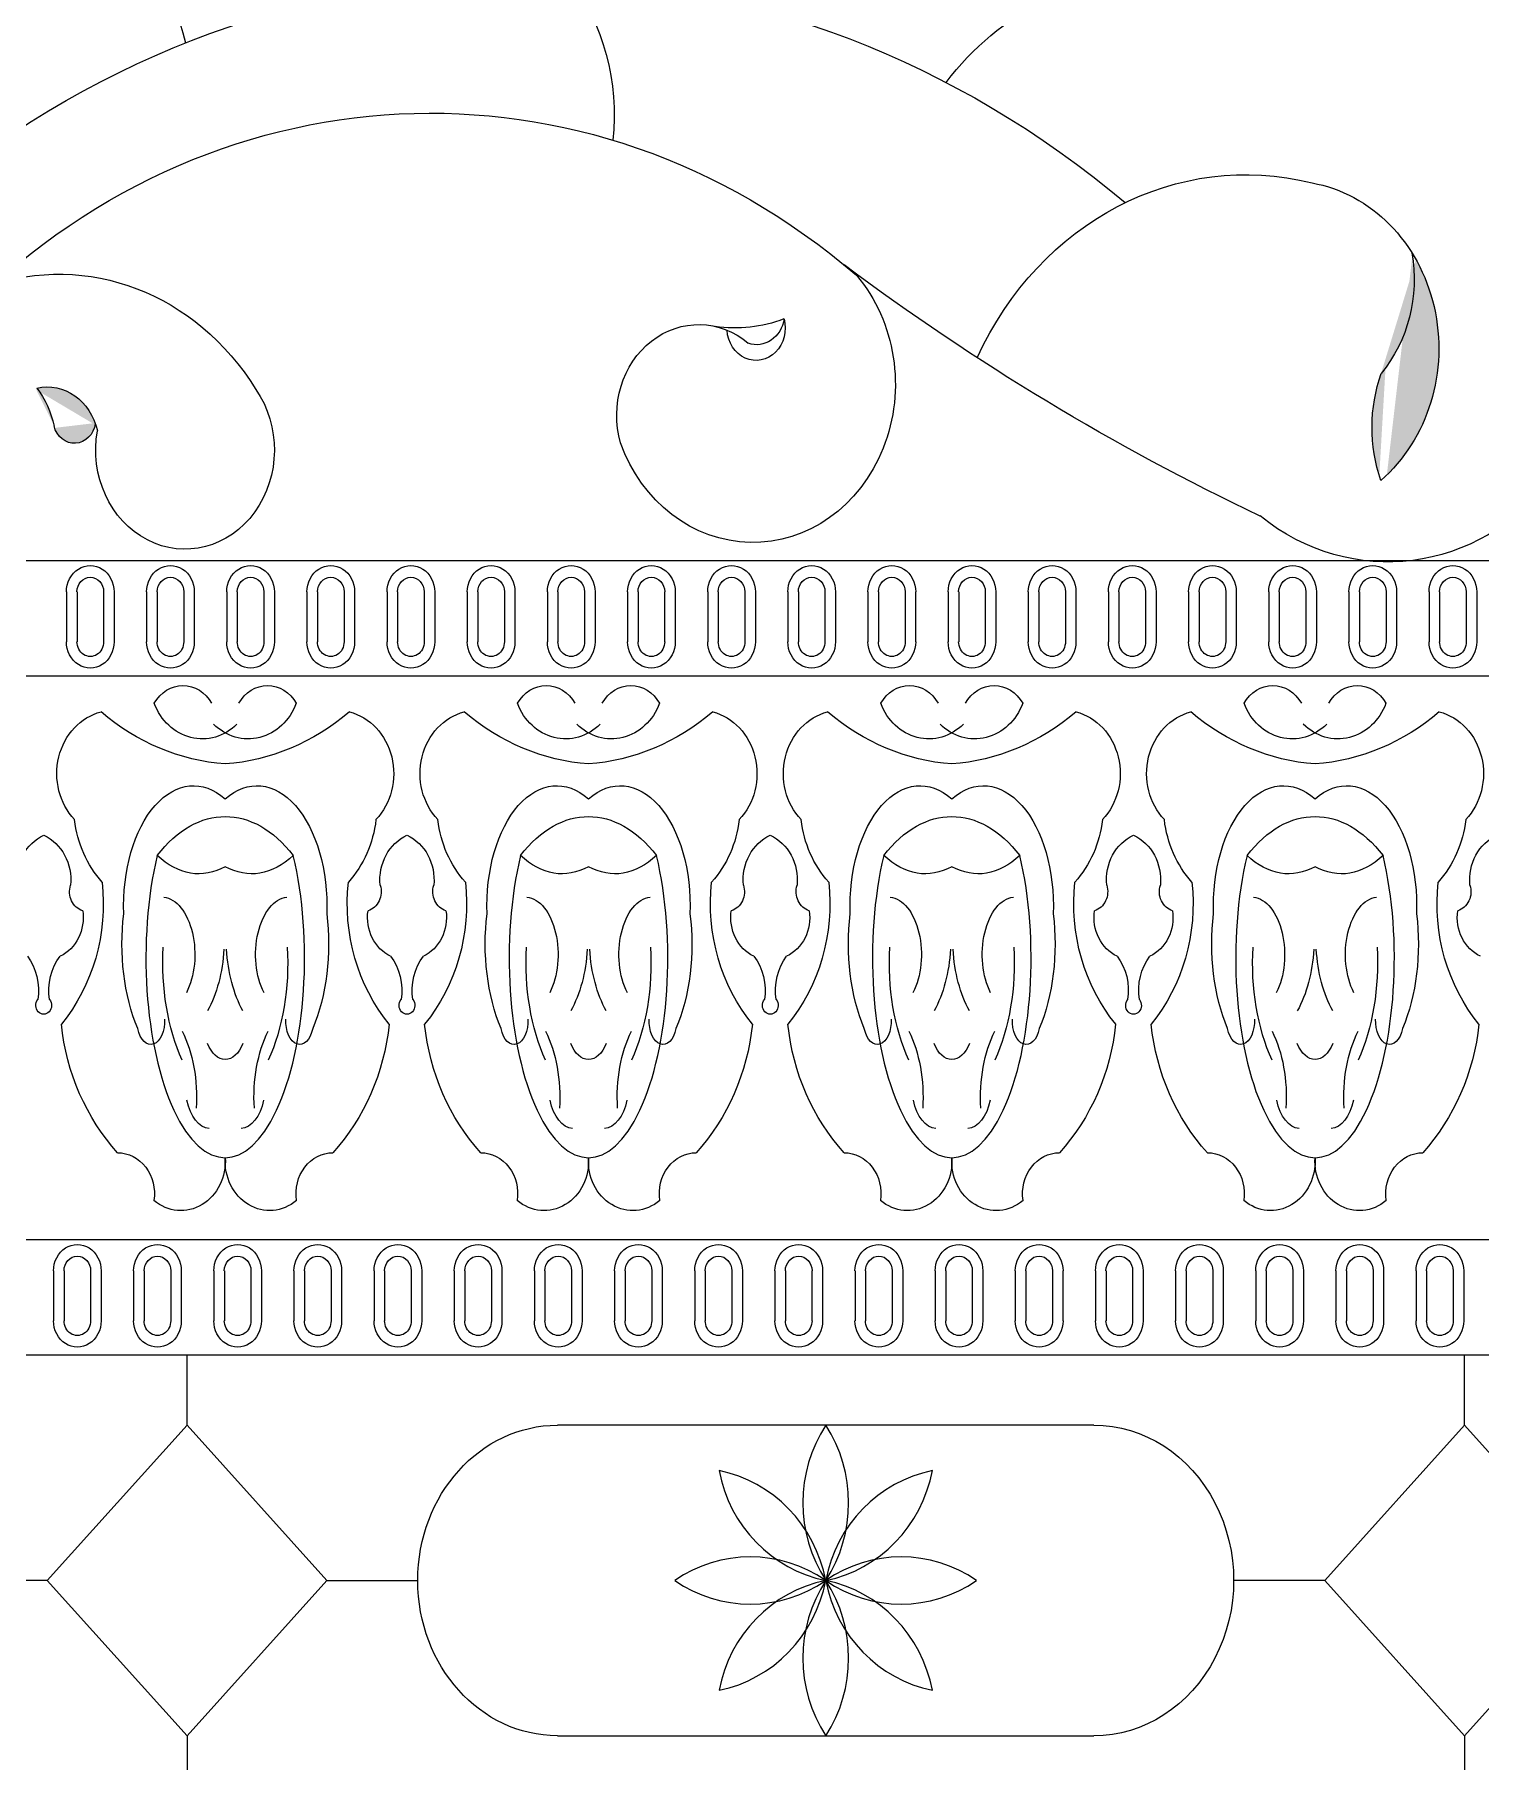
# Model space of a CAD drawing. Extents: x 12262 to 40734, y 30451 to 49613.
# Drawn here: x 30696.1 to 31051.9, y 33740.9 to 34165.8 of the extents above; entities that cross this region are included whole.
import ezdxf

# ---------------------------------------------------------------- set-up
doc = ezdxf.new("R2010")
doc.units = 0
doc.header["$LTSCALE"] = 0.85
doc.header["$MEASUREMENT"] = 0
doc.layers.get('0').update_dxf_attribs({"linetype": 'CONTINUOUS'})

# ---------------------------------------------------------------- blocks, each defined once
blk = doc.blocks.new('A$C0DFF4785')
h = blk.add_hatch(color=256)
edge = h.paths.add_edge_path()
edge.add_ellipse((869.39, 2267.39), major_axis=(0, 34.33), ratio=0.9, start_angle=227.5065, end_angle=280.795)
edge.add_ellipse((869.23, 2250.36), major_axis=(0, 41.23), ratio=0.9, start_angle=217.9985, end_angle=304.6879, ccw=False)
edge.add_ellipse((922.7, 2230.9), major_axis=(0, 36.44), ratio=0.9, start_angle=68.5803, end_angle=110.943, ccw=False)
h = blk.add_hatch(color=256)
edge = h.paths.add_edge_path()
edge.add_ellipse((563.81, 2226.65), major_axis=(0, 14.21), ratio=0.9, start_angle=291.6344, end_angle=371.4188, ccw=False)
edge.add_ellipse((570.56, 2232.74), major_axis=(0, 5.76), ratio=0.9, start_angle=104.9289, end_angle=261.4887, ccw=False)
edge.add_ellipse((546.64, 2226.41), major_axis=(0, 21.56), ratio=0.9, start_angle=-77.0318, end_angle=-48.9502)
for p, q in [((70.66, 2198.15), (1098.98, 2198.15)), ((568.6, 2190.41), (568.6, 2178.18)), ((571.2, 2190.41), (571.2, 2178.18)), ((577.74, 2190.41), (577.74, 2178.18)), ((580.34, 2190.41), (580.34, 2178.18)), ((588.33, 2190.41), (588.33, 2178.18)), ((590.92, 2190.41), (590.92, 2178.18)), ((597.47, 2190.41), (597.47, 2178.18)), ((600.06, 2190.41), (600.06, 2178.18)), ((608.06, 2190.41), (608.06, 2178.18)), ((610.65, 2190.41), (610.65, 2178.18)), ((617.19, 2190.41), (617.19, 2178.18)), ((619.79, 2190.41), (619.79, 2178.18)), ((627.78, 2190.41), (627.78, 2178.18)), ((630.38, 2190.41), (630.38, 2178.18)), ((636.92, 2190.41), (636.92, 2178.18)), ((639.52, 2190.41), (639.52, 2178.18)), ((647.51, 2190.41), (647.51, 2178.18)), ((650.1, 2190.41), (650.1, 2178.18)), ((656.65, 2190.41), (656.65, 2178.18)), ((659.24, 2190.41), (659.24, 2178.18)), ((667.23, 2190.41), (667.23, 2178.18)), ((669.83, 2190.41), (669.83, 2178.18)), ((676.37, 2190.41), (676.37, 2178.18)), ((678.97, 2190.41), (678.97, 2178.18)), ((686.96, 2190.41), (686.96, 2178.18)), ((689.55, 2190.41), (689.55, 2178.18)), ((696.1, 2190.41), (696.1, 2178.18)), ((698.69, 2190.41), (698.69, 2178.18)), ((706.68, 2190.41), (706.68, 2178.18)), ((709.28, 2190.41), (709.28, 2178.18)), ((715.82, 2190.41), (715.82, 2178.18)), ((718.42, 2190.41), (718.42, 2178.18)), ((726.41, 2190.41), (726.41, 2178.18)), ((729, 2190.41), (729, 2178.18)), ((735.55, 2190.41), (735.55, 2178.18)), ((738.14, 2190.41), (738.14, 2178.18)), ((746.13, 2190.41), (746.13, 2178.18)), ((748.73, 2190.41), (748.73, 2178.18)), ((755.27, 2190.41), (755.27, 2178.18)), ((757.87, 2190.41), (757.87, 2178.18)), ((765.86, 2190.41), (765.86, 2178.18)), ((768.45, 2190.41), (768.45, 2178.18)), ((775, 2190.41), (775, 2178.18)), ((777.59, 2190.41), (777.59, 2178.18)), ((785.59, 2190.41), (785.59, 2178.18)), ((788.18, 2190.41), (788.18, 2178.18)), ((794.73, 2190.41), (794.73, 2178.18)), ((797.32, 2190.41), (797.32, 2178.18)), ((805.31, 2190.41), (805.31, 2178.18)), ((807.91, 2190.41), (807.91, 2178.18)), ((814.45, 2190.41), (814.45, 2178.18)), ((817.05, 2190.41), (817.05, 2178.18)), ((825.04, 2190.41), (825.04, 2178.18)), ((827.63, 2190.41), (827.63, 2178.18)), ((834.18, 2190.41), (834.18, 2178.18)), ((836.77, 2190.41), (836.77, 2178.18)), ((844.76, 2190.41), (844.76, 2178.18)), ((847.36, 2190.41), (847.36, 2178.18)), ((853.9, 2190.41), (853.9, 2178.18)), ((856.5, 2190.41), (856.5, 2178.18)), ((864.49, 2190.41), (864.49, 2178.18)), ((867.08, 2190.41), (867.08, 2178.18)), ((873.63, 2190.41), (873.63, 2178.18)), ((876.22, 2190.41), (876.22, 2178.18)), ((884.21, 2190.41), (884.21, 2178.18)), ((886.81, 2190.41), (886.81, 2178.18)), ((893.35, 2190.41), (893.35, 2178.18)), ((895.95, 2190.41), (895.95, 2178.18)), ((903.94, 2190.41), (903.94, 2178.18)), ((906.53, 2190.41), (906.53, 2178.18)), ((913.08, 2190.41), (913.08, 2178.18)), ((915.67, 2190.41), (915.67, 2178.18)), ((70.66, 2169.81), (1098.98, 2169.81)), ((-11.44, 2031.09), (1098.98, 2031.09)), ((565.41, 2023.35), (565.41, 2011.11)), ((568.01, 2023.35), (568.01, 2011.11)), ((574.55, 2023.35), (574.55, 2011.11)), ((577.15, 2023.35), (577.15, 2011.11)), ((585.14, 2023.35), (585.14, 2011.11)), ((587.73, 2023.35), (587.73, 2011.11)), ((594.28, 2023.35), (594.28, 2011.11)), ((596.87, 2023.35), (596.87, 2011.11)), ((604.86, 2023.35), (604.86, 2011.11)), ((607.46, 2023.35), (607.46, 2011.11)), ((614, 2023.35), (614, 2011.11)), ((616.6, 2023.35), (616.6, 2011.11)), ((624.59, 2023.35), (624.59, 2011.11)), ((627.18, 2023.35), (627.18, 2011.11)), ((633.73, 2023.35), (633.73, 2011.11)), ((636.32, 2023.35), (636.32, 2011.11)), ((644.31, 2023.35), (644.31, 2011.11)), ((646.91, 2023.35), (646.91, 2011.11)), ((653.45, 2023.35), (653.45, 2011.11)), ((656.05, 2023.35), (656.05, 2011.11)), ((664.04, 2023.35), (664.04, 2011.11)), ((666.63, 2023.35), (666.63, 2011.11)), ((673.18, 2023.35), (673.18, 2011.11)), ((675.77, 2023.35), (675.77, 2011.11)), ((683.76, 2023.35), (683.76, 2011.11)), ((686.36, 2023.35), (686.36, 2011.11)), ((692.9, 2023.35), (692.9, 2011.11)), ((695.5, 2023.35), (695.5, 2011.11)), ((703.49, 2023.35), (703.49, 2011.11)), ((706.08, 2023.35), (706.08, 2011.11)), ((712.63, 2023.35), (712.63, 2011.11)), ((715.22, 2023.35), (715.22, 2011.11)), ((723.22, 2023.35), (723.22, 2011.11)), ((725.81, 2023.35), (725.81, 2011.11)), ((732.36, 2023.35), (732.36, 2011.11)), ((734.95, 2023.35), (734.95, 2011.11)), ((742.94, 2023.35), (742.94, 2011.11)), ((745.54, 2023.35), (745.54, 2011.11)), ((752.08, 2023.35), (752.08, 2011.11)), ((754.68, 2023.35), (754.68, 2011.11)), ((762.67, 2023.35), (762.67, 2011.11)), ((765.26, 2023.35), (765.26, 2011.11)), ((771.81, 2023.35), (771.81, 2011.11)), ((774.4, 2023.35), (774.4, 2011.11)), ((782.39, 2023.35), (782.39, 2011.11)), ((784.99, 2023.35), (784.99, 2011.11)), ((791.53, 2023.35), (791.53, 2011.11)), ((794.13, 2023.35), (794.13, 2011.11)), ((802.12, 2023.35), (802.12, 2011.11)), ((804.71, 2023.35), (804.71, 2011.11)), ((811.26, 2023.35), (811.26, 2011.11)), ((813.85, 2023.35), (813.85, 2011.11)), ((821.84, 2023.35), (821.84, 2011.11)), ((824.44, 2023.35), (824.44, 2011.11)), ((830.98, 2023.35), (830.98, 2011.11)), ((833.58, 2023.35), (833.58, 2011.11)), ((841.57, 2023.35), (841.57, 2011.11)), ((844.16, 2023.35), (844.16, 2011.11)), ((850.71, 2023.35), (850.71, 2011.11)), ((853.3, 2023.35), (853.3, 2011.11)), ((861.3, 2023.35), (861.3, 2011.11)), ((863.89, 2023.35), (863.89, 2011.11)), ((870.43, 2023.35), (870.43, 2011.11)), ((873.03, 2023.35), (873.03, 2011.11)), ((881.02, 2023.35), (881.02, 2011.11)), ((883.62, 2023.35), (883.62, 2011.11)), ((890.16, 2023.35), (890.16, 2011.11)), ((892.76, 2023.35), (892.76, 2011.11)), ((900.75, 2023.35), (900.75, 2011.11)), ((903.34, 2023.35), (903.34, 2011.11)), ((909.89, 2023.35), (909.89, 2011.11)), ((912.48, 2023.35), (912.48, 2011.11)), ((-11.44, 2002.75), (1098.98, 2002.75)), ((598.28, 1985.4), (598.28, 2002.75)), ((912.64, 1985.4), (912.64, 2002.75)), ((563.89, 1947.19), (598.28, 1985.4)), ((598.28, 1985.4), (632.67, 1947.19)), ((755.46, 1985.4), (689.45, 1985.4)), ((821.46, 1985.4), (755.46, 1985.4)), ((912.64, 1985.4), (878.25, 1947.19)), ((947.03, 1947.19), (912.64, 1985.4)), ((563.89, 1947.19), (538, 1947.19)), ((598.28, 1908.98), (563.89, 1947.19)), ((632.67, 1947.19), (598.28, 1908.98)), ((632.67, 1947.19), (655.06, 1947.19)), ((878.25, 1947.19), (855.86, 1947.19)), ((878.25, 1947.19), (912.64, 1908.98)), ((912.64, 1908.98), (947.03, 1947.19)), ((598.28, 1908.98), (598.28, 1888.2)), ((689.45, 1908.98), (755.46, 1908.98)), ((755.46, 1908.98), (821.46, 1908.98)), ((912.64, 1908.98), (912.64, 1888.2))]:
    blk.add_line(p, q)
at = {"extrusion": (0, 0, -1)}
for centre, major_axis, ratio, start_param, end_param in [((464.39, 2283.15), (0, 154.27), 0.9, 0.756312, 1.292735), ((680.87, 2068.46), (0, 273.07), 0.9, -0.594091, 0.647849), ((834.65, 2269.76), (0, 71.77), 0.9, -0.875053, 0.058543), ((656.85, 2307.76), (0, 51.72), 0.9, 0.867211, 1.691049), ((884.52, 2267.14), (0, 73.74), 0.9, 0.343378, 2.294522), ((658.19, 2118.29), (0, 189.93), 0.9, -0.750521, 0.660003), ((858.84, 2210.66), (0, 82.42), 0.9, -1.099787, 0.221562), ((869.23, 2250.36), (0, 41.23), 0.9, 0.159928, 2.478394), ((566.71, 2203.19), (0, 65.41), 0.9, -0.304038, 0.968287), ((869.39, 2267.39), (0, 34.33), 0.9, 1.382388, 2.312449), ((1107.86, 2847.04), (0, 693.81), 0.9, 3.545662, 3.732478), ((737.51, 2241.56), (0, 38.98), 0.9, 0.81333, 4.332594), ((724.18, 2233.8), (0, 22.41), 0.9, 4.409271, 6.934404), ((733.24, 2296.2), (0, 40.83), 0.9, 2.810372, 3.277267), ((738.32, 2255.34), (0, 7.96), 0.9, 1.284119, 4.647831), ((738.49, 2258.81), (0, 7.55), 0.9, 1.733412, 3.452321), ((922.7, 2230.9), (0, 36.44), 0.9, 4.346865, 5.086233), ((563.81, 2226.65), (0, 14.21), 0.9, -0.199296, 1.324956), ((546.64, 2226.41), (0, 21.56), 0.9, 0.854343, 1.344458), ((597.78, 2225.38), (0, 24.43), 0.9, 0.91611, 4.906819), ((570.56, 2232.74), (0, 5.76), 0.9, 1.719346, 4.451831), ((893.78, 2257.35), (0, 59.55), 0.9, 2.285655, 3.768065), ((574.47, 2190.41), (0, 6.52), 0.9, 4.712389, 7.853982), ((594.2, 2190.41), (0, 6.52), 0.9, 4.712389, 7.853982), ((613.92, 2190.41), (0, 6.52), 0.9, 4.712389, 7.853982), ((633.65, 2190.41), (0, 6.52), 0.9, 4.712389, 7.853982), ((653.37, 2190.41), (0, 6.52), 0.9, 4.712389, 7.853982), ((673.1, 2190.41), (0, 6.52), 0.9, 4.712389, 7.853982), ((692.82, 2190.41), (0, 6.52), 0.9, 4.712389, 7.853982), ((712.55, 2190.41), (0, 6.52), 0.9, 4.712389, 7.853982), ((732.28, 2190.41), (0, 6.52), 0.9, 4.712389, 7.853982), ((752, 2190.41), (0, 6.52), 0.9, 4.712389, 7.853982), ((771.73, 2190.41), (0, 6.52), 0.9, 4.712389, 7.853982), ((791.45, 2190.41), (0, 6.52), 0.9, 4.712389, 7.853982), ((811.18, 2190.41), (0, 6.52), 0.9, 4.712389, 7.853982), ((830.9, 2190.41), (0, 6.52), 0.9, 4.712389, 7.853982), ((850.63, 2190.41), (0, 6.52), 0.9, 4.712389, 7.853982), ((870.36, 2190.41), (0, 6.52), 0.9, 4.712389, 7.853982), ((890.08, 2190.41), (0, 6.52), 0.9, 4.712389, 7.853982), ((909.81, 2190.41), (0, 6.52), 0.9, 4.712389, 7.853982), ((574.47, 2190.41), (0, 3.64), 0.9, -1.570796, 1.570796), ((594.2, 2190.41), (0, 3.64), 0.9, -1.570796, 1.570796), ((613.92, 2190.41), (0, 3.64), 0.9, -1.570796, 1.570796), ((633.65, 2190.41), (0, 3.64), 0.9, -1.570796, 1.570796), ((653.37, 2190.41), (0, 3.64), 0.9, -1.570796, 1.570796), ((673.1, 2190.41), (0, 3.64), 0.9, -1.570796, 1.570796), ((692.82, 2190.41), (0, 3.64), 0.9, -1.570796, 1.570796), ((712.55, 2190.41), (0, 3.64), 0.9, -1.570796, 1.570796), ((732.28, 2190.41), (0, 3.64), 0.9, -1.570796, 1.570796), ((752, 2190.41), (0, 3.64), 0.9, -1.570796, 1.570796), ((771.73, 2190.41), (0, 3.64), 0.9, -1.570796, 1.570796), ((791.45, 2190.41), (0, 3.64), 0.9, -1.570796, 1.570796), ((811.18, 2190.41), (0, 3.64), 0.9, -1.570796, 1.570796), ((830.9, 2190.41), (0, 3.64), 0.9, -1.570796, 1.570796), ((850.63, 2190.41), (0, 3.64), 0.9, -1.570796, 1.570796), ((870.36, 2190.41), (0, 3.64), 0.9, -1.570796, 1.570796), ((890.08, 2190.41), (0, 3.64), 0.9, -1.570796, 1.570796), ((909.81, 2190.41), (0, 3.64), 0.9, -1.570796, 1.570796), ((574.47, 2178.18), (0, 6.52), 0.9, 1.570796, 4.712389), ((574.47, 2178.18), (0, 3.64), 0.9, 1.570796, 4.712389), ((594.2, 2178.18), (0, 6.52), 0.9, 1.570796, 4.712389), ((594.2, 2178.18), (0, 3.64), 0.9, 1.570796, 4.712389), ((613.92, 2178.18), (0, 6.52), 0.9, 1.570796, 4.712389), ((613.92, 2178.18), (0, 3.64), 0.9, 1.570796, 4.712389), ((633.65, 2178.18), (0, 6.52), 0.9, 1.570796, 4.712389), ((633.65, 2178.18), (0, 3.64), 0.9, 1.570796, 4.712389), ((653.37, 2178.18), (0, 6.52), 0.9, 1.570796, 4.712389), ((653.37, 2178.18), (0, 3.64), 0.9, 1.570796, 4.712389), ((673.1, 2178.18), (0, 6.52), 0.9, 1.570796, 4.712389), ((673.1, 2178.18), (0, 3.64), 0.9, 1.570796, 4.712389), ((692.82, 2178.18), (0, 6.52), 0.9, 1.570796, 4.712389), ((692.82, 2178.18), (0, 3.64), 0.9, 1.570796, 4.712389), ((712.55, 2178.18), (0, 6.52), 0.9, 1.570796, 4.712389), ((712.55, 2178.18), (0, 3.64), 0.9, 1.570796, 4.712389), ((732.28, 2178.18), (0, 6.52), 0.9, 1.570796, 4.712389), ((732.28, 2178.18), (0, 3.64), 0.9, 1.570796, 4.712389), ((752, 2178.18), (0, 6.52), 0.9, 1.570796, 4.712389), ((752, 2178.18), (0, 3.64), 0.9, 1.570796, 4.712389), ((771.73, 2178.18), (0, 6.52), 0.9, 1.570796, 4.712389), ((771.73, 2178.18), (0, 3.64), 0.9, 1.570796, 4.712389), ((791.45, 2178.18), (0, 6.52), 0.9, 1.570796, 4.712389), ((791.45, 2178.18), (0, 3.64), 0.9, 1.570796, 4.712389), ((811.18, 2178.18), (0, 6.52), 0.9, 1.570796, 4.712389), ((811.18, 2178.18), (0, 3.64), 0.9, 1.570796, 4.712389), ((830.9, 2178.18), (0, 6.52), 0.9, 1.570796, 4.712389), ((830.9, 2178.18), (0, 3.64), 0.9, 1.570796, 4.712389), ((850.63, 2178.18), (0, 6.52), 0.9, 1.570796, 4.712389), ((850.63, 2178.18), (0, 3.64), 0.9, 1.570796, 4.712389), ((870.36, 2178.18), (0, 6.52), 0.9, 1.570796, 4.712389), ((870.36, 2178.18), (0, 3.64), 0.9, 1.570796, 4.712389), ((890.08, 2178.18), (0, 6.52), 0.9, 1.570796, 4.712389), ((890.08, 2178.18), (0, 3.64), 0.9, 1.570796, 4.712389), ((909.81, 2178.18), (0, 6.52), 0.9, 1.570796, 4.712389), ((909.81, 2178.18), (0, 3.64), 0.9, 1.570796, 4.712389), ((597.28, 2158.15), (0, 9.23), 0.9, -1.014019, 1.014019), ((618.09, 2158.15), (0, 9.23), 0.9, -1.014019, 1.014019), ((686.68, 2158.15), (0, 9.23), 0.9, -1.014019, 1.014019), ((707.49, 2158.15), (0, 9.23), 0.9, -1.014019, 1.014019), ((776.08, 2158.15), (0, 9.23), 0.9, -1.014019, 1.014019), ((796.89, 2158.15), (0, 9.23), 0.9, -1.014019, 1.014019), ((865.48, 2158.15), (0, 9.23), 0.9, -1.014019, 1.014019), ((886.29, 2158.15), (0, 9.23), 0.9, -1.014019, 1.014019), ((602.02, 2168.45), (0, 14.19), 0.9, 2.408506, 4.320228), ((613.34, 2168.45), (0, 14.19), 0.9, 1.962957, 3.874679), ((691.42, 2168.45), (0, 14.19), 0.9, 2.408506, 4.320228), ((702.74, 2168.45), (0, 14.19), 0.9, 1.962957, 3.874679), ((780.82, 2168.45), (0, 14.19), 0.9, 2.408506, 4.320228), ((792.14, 2168.45), (0, 14.19), 0.9, 1.962957, 3.874679), ((870.23, 2168.45), (0, 14.19), 0.9, 2.408506, 4.320228), ((881.54, 2168.45), (0, 14.19), 0.9, 1.962957, 3.874679), ((580.27, 2145.72), (0, 15.6), 0.9, 3.900915, 6.056676), ((611.46, 2210.59), (0, 62.64), 0.9, 3.20865, 3.796655), ((603.9, 2210.59), (0, 62.64), 0.9, 2.48653, 3.074536), ((635.1, 2145.72), (0, 15.6), 0.9, 0.226509, 2.38227), ((669.67, 2145.72), (0, 15.6), 0.9, 3.900915, 6.056676), ((700.86, 2210.59), (0, 62.64), 0.9, 3.20865, 3.796655), ((693.3, 2210.59), (0, 62.64), 0.9, 2.48653, 3.074536), ((724.5, 2145.72), (0, 15.6), 0.9, 0.226509, 2.38227), ((759.07, 2145.72), (0, 15.6), 0.9, 3.900915, 6.056676), ((790.26, 2210.59), (0, 62.64), 0.9, 3.20865, 3.796655), ((782.71, 2210.59), (0, 62.64), 0.9, 2.48653, 3.074536), ((813.9, 2145.72), (0, 15.6), 0.9, 0.226509, 2.38227), ((848.47, 2145.72), (0, 15.6), 0.9, 3.900915, 6.056676), ((879.66, 2210.59), (0, 62.64), 0.9, 3.20865, 3.796655), ((872.11, 2210.59), (0, 62.64), 0.9, 2.48653, 3.074536), ((903.3, 2145.72), (0, 15.6), 0.9, 0.226509, 2.38227), ((599.86, 2113.14), (0, 29.59), 0.580829, 4.646244, 6.755447), ((615.5, 2113.14), (0, 29.59), 0.580829, -0.472261, 1.636941), ((689.26, 2113.14), (0, 29.59), 0.580829, 4.646244, 6.755447), ((704.9, 2113.14), (0, 29.59), 0.580829, -0.472261, 1.636941), ((778.66, 2113.14), (0, 29.59), 0.580829, 4.646244, 6.755447), ((794.3, 2113.14), (0, 29.59), 0.580829, -0.472261, 1.636941), ((868.06, 2113.14), (0, 29.59), 0.580829, 4.646244, 6.755447), ((883.7, 2113.14), (0, 29.59), 0.580829, -0.472261, 1.636941), ((607.68, 2087.01), (0, 48.15), 0.580829, -0.641892, 0.641892), ((697.08, 2087.01), (0, 48.15), 0.580829, -0.641892, 0.641892), ((786.48, 2087.01), (0, 48.15), 0.580829, -0.641892, 0.641892), ((875.88, 2087.01), (0, 48.15), 0.580829, -0.641892, 0.641892), ((594.01, 2137.63), (0, 26.2), 0.9, 3.923674, 4.589058), ((621.36, 2137.63), (0, 26.2), 0.9, 1.694127, 2.359511), ((683.41, 2137.63), (0, 26.2), 0.9, 3.923674, 4.589058), ((710.76, 2137.63), (0, 26.2), 0.9, 1.694127, 2.359511), ((772.81, 2137.63), (0, 26.2), 0.9, 3.923674, 4.589058), ((800.16, 2137.63), (0, 26.2), 0.9, 1.694127, 2.359511), ((862.21, 2137.63), (0, 26.2), 0.9, 3.923674, 4.589058), ((889.56, 2137.63), (0, 26.2), 0.9, 1.694127, 2.359511), ((567.03, 2119.55), (0, 11.87), 0.9, 4.606317, 5.897089), ((558.99, 2119.55), (0, 11.87), 0.9, 0.386097, 1.676868), ((656.43, 2119.55), (0, 11.87), 0.9, 4.606317, 5.897089), ((648.39, 2119.55), (0, 11.87), 0.9, 0.386097, 1.676868), ((745.83, 2119.55), (0, 11.87), 0.9, 4.606317, 5.897089), ((737.79, 2119.55), (0, 11.87), 0.9, 0.386097, 1.676868), ((835.23, 2119.55), (0, 11.87), 0.9, 4.606317, 5.897089), ((827.19, 2119.55), (0, 11.87), 0.9, 0.386097, 1.676868), ((924.63, 2119.55), (0, 11.87), 0.9, 4.606317, 5.897089), ((601.18, 2157.71), (0, 36.65), 0.580829, 2.831102, 3.643315), ((614.19, 2157.71), (0, 36.65), 0.580829, 2.63987, 3.452083), ((690.58, 2157.71), (0, 36.65), 0.580829, 2.831102, 3.643315), ((703.59, 2157.71), (0, 36.65), 0.580829, 2.63987, 3.452083), ((779.98, 2157.71), (0, 36.65), 0.580829, 2.831102, 3.643315), ((792.99, 2157.71), (0, 36.65), 0.580829, 2.63987, 3.452083), ((869.38, 2157.71), (0, 36.65), 0.580829, 2.831102, 3.643315), ((882.39, 2157.71), (0, 36.65), 0.580829, 2.63987, 3.452083), ((538, 2113.75), (0, 44.08), 0.9, 1.450556, 2.308926), ((573.73, 2116.68), (0, 4.85), 0.9, 3.402999, 5.050793), ((677.37, 2113.75), (0, 44.08), 0.9, 3.974259, 4.83263), ((641.69, 2116.68), (0, 4.85), 0.9, 1.232392, 2.880187), ((627.4, 2113.75), (0, 44.08), 0.9, 1.450556, 2.308926), ((663.13, 2116.68), (0, 4.85), 0.9, 3.402999, 5.050793), ((766.77, 2113.75), (0, 44.08), 0.9, 3.974259, 4.83263), ((731.09, 2116.68), (0, 4.85), 0.9, 1.232392, 2.880187), ((716.8, 2113.75), (0, 44.08), 0.9, 1.450556, 2.308926), ((752.53, 2116.68), (0, 4.85), 0.9, 3.402999, 5.050793), ((856.17, 2113.75), (0, 44.08), 0.9, 3.974259, 4.83263), ((820.49, 2116.68), (0, 4.85), 0.9, 1.232392, 2.880187), ((806.2, 2113.75), (0, 44.08), 0.9, 1.450556, 2.308926), ((841.93, 2116.68), (0, 4.85), 0.9, 3.402999, 5.050793), ((945.57, 2113.75), (0, 44.08), 0.9, 3.974259, 4.83263), ((909.89, 2116.68), (0, 4.85), 0.9, 1.232392, 2.880187), ((563.39, 2110.31), (0, 10.37), 0.9, 1.408488, 2.74086), ((591.96, 2101.19), (0, 14.19), 0.580829, 0.069598, 2.294907), ((623.4, 2101.19), (0, 14.19), 0.580829, 3.988278, 6.213587), ((652.03, 2110.31), (0, 10.37), 0.9, 3.542326, 4.874697), ((652.79, 2110.31), (0, 10.37), 0.9, 1.408488, 2.74086), ((681.36, 2101.19), (0, 14.19), 0.580829, 0.069598, 2.294907), ((712.81, 2101.19), (0, 14.19), 0.580829, 3.988278, 6.213587), ((741.43, 2110.31), (0, 10.37), 0.9, 3.542326, 4.874697), ((742.19, 2110.31), (0, 10.37), 0.9, 1.408488, 2.74086), ((770.76, 2101.19), (0, 14.19), 0.580829, 0.069598, 2.294907), ((802.21, 2101.19), (0, 14.19), 0.580829, 3.988278, 6.213587), ((830.83, 2110.31), (0, 10.37), 0.9, 3.542326, 4.874697), ((831.59, 2110.31), (0, 10.37), 0.9, 1.408488, 2.74086), ((860.16, 2101.19), (0, 14.19), 0.580829, 0.069598, 2.294907), ((891.61, 2101.19), (0, 14.19), 0.580829, 3.988278, 6.213587), ((920.23, 2110.31), (0, 10.37), 0.9, 3.542326, 4.874697), ((602.91, 2103.77), (0, 35.57), 0.580829, 4.087796, 4.922564), ((612.45, 2103.77), (0, 35.57), 0.580829, 1.360621, 2.195389), ((692.32, 2103.77), (0, 35.57), 0.580829, 4.087796, 4.922564), ((701.85, 2103.77), (0, 35.57), 0.580829, 1.360621, 2.195389), ((781.72, 2103.77), (0, 35.57), 0.580829, 4.087796, 4.922564), ((791.25, 2103.77), (0, 35.57), 0.580829, 1.360621, 2.195389), ((871.12, 2103.77), (0, 35.57), 0.580829, 4.087796, 4.922564), ((880.65, 2103.77), (0, 35.57), 0.580829, 1.360621, 2.195389), ((549.93, 2092.35), (0, 13.12), 0.9, 0.874178, 1.741863), ((576.09, 2092.35), (0, 13.12), 0.9, 4.541323, 5.409007), ((614.84, 2099.09), (0, 38.78), 0.580829, 4.048401, 4.814358), ((592.6, 2104.99), (0, 25.54), 0.580829, 1.668269, 2.334157), ((622.76, 2104.99), (0, 25.54), 0.580829, 3.949028, 4.614916), ((600.53, 2099.09), (0, 38.78), 0.580829, 1.468828, 2.234784), ((639.33, 2092.35), (0, 13.12), 0.9, 0.874178, 1.741863), ((665.49, 2092.35), (0, 13.12), 0.9, 4.541323, 5.409007), ((704.24, 2099.09), (0, 38.78), 0.580829, 4.048401, 4.814358), ((682, 2104.99), (0, 25.54), 0.580829, 1.668269, 2.334157), ((712.16, 2104.99), (0, 25.54), 0.580829, 3.949028, 4.614916), ((689.93, 2099.09), (0, 38.78), 0.580829, 1.468828, 2.234784), ((728.73, 2092.35), (0, 13.12), 0.9, 0.874178, 1.741863), ((754.89, 2092.35), (0, 13.12), 0.9, 4.541323, 5.409007), ((793.64, 2099.09), (0, 38.78), 0.580829, 4.048401, 4.814358), ((771.4, 2104.99), (0, 25.54), 0.580829, 1.668269, 2.334157), ((801.56, 2104.99), (0, 25.54), 0.580829, 3.949028, 4.614916), ((779.33, 2099.09), (0, 38.78), 0.580829, 1.468828, 2.234784), ((818.13, 2092.35), (0, 13.12), 0.9, 0.874178, 1.741863), ((844.29, 2092.35), (0, 13.12), 0.9, 4.541323, 5.409007), ((883.04, 2099.09), (0, 38.78), 0.580829, 4.048401, 4.814358), ((860.8, 2104.99), (0, 25.54), 0.580829, 1.668269, 2.334157), ((890.96, 2104.99), (0, 25.54), 0.580829, 3.949028, 4.614916), ((868.73, 2099.09), (0, 38.78), 0.580829, 1.468828, 2.234784), ((563.01, 2088.68), (0, 2.15), 0.9, 0.84042, 5.442765), ((652.41, 2088.68), (0, 2.15), 0.9, 0.84042, 5.442765), ((741.81, 2088.68), (0, 2.15), 0.9, 0.84042, 5.442765), ((831.21, 2088.68), (0, 2.15), 0.9, 0.84042, 5.442765), ((614.84, 2090.18), (0, 53.12), 0.9, 3.922544, 4.597447), ((589.37, 2084.94), (0, 5.87), 0.580829, 1.503228, 4.369417), ((586.25, 2066.13), (0, 24.72), 0.580829, 0.856354, 1.681252), ((629.11, 2066.13), (0, 24.72), 0.580829, 4.601933, 5.426831), ((625.99, 2084.94), (0, 5.87), 0.580829, 1.913768, 4.779957), ((600.52, 2090.18), (0, 53.12), 0.9, 1.685738, 2.360641), ((704.24, 2090.18), (0, 53.12), 0.9, 3.922544, 4.597447), ((678.77, 2084.94), (0, 5.87), 0.580829, 1.503228, 4.369417), ((675.65, 2066.13), (0, 24.72), 0.580829, 0.856354, 1.681252), ((718.51, 2066.13), (0, 24.72), 0.580829, 4.601933, 5.426831), ((715.4, 2084.94), (0, 5.87), 0.580829, 1.913768, 4.779957), ((689.92, 2090.18), (0, 53.12), 0.9, 1.685738, 2.360641), ((793.64, 2090.18), (0, 53.12), 0.9, 3.922544, 4.597447), ((768.17, 2084.94), (0, 5.87), 0.580829, 1.503228, 4.369417), ((765.05, 2066.13), (0, 24.72), 0.580829, 0.856354, 1.681252), ((807.91, 2066.13), (0, 24.72), 0.580829, 4.601933, 5.426831), ((804.8, 2084.94), (0, 5.87), 0.580829, 1.913768, 4.779957), ((779.32, 2090.18), (0, 53.12), 0.9, 1.685738, 2.360641), ((883.04, 2090.18), (0, 53.12), 0.9, 3.922544, 4.597447), ((857.57, 2084.94), (0, 5.87), 0.580829, 1.503228, 4.369417), ((854.45, 2066.13), (0, 24.72), 0.580829, 0.856354, 1.681252), ((897.32, 2066.13), (0, 24.72), 0.580829, 4.601933, 5.426831), ((894.2, 2084.94), (0, 5.87), 0.580829, 1.913768, 4.779957), ((868.72, 2090.18), (0, 53.12), 0.9, 1.685738, 2.360641), ((607.68, 2084.5), (0, 9.13), 0.580829, 2.177022, 4.106163), ((697.08, 2084.5), (0, 9.13), 0.580829, 2.177022, 4.106163), ((786.48, 2084.5), (0, 9.13), 0.580829, 2.177022, 4.106163), ((875.88, 2084.5), (0, 9.13), 0.580829, 2.177022, 4.106163), ((603.99, 2068.91), (0, 10.52), 0.580829, 3.182726, 4.368603), ((611.37, 2068.91), (0, 10.52), 0.580829, 1.914583, 3.100459), ((693.39, 2068.91), (0, 10.52), 0.580829, 3.182726, 4.368603), ((700.78, 2068.91), (0, 10.52), 0.580829, 1.914583, 3.100459), ((782.79, 2068.91), (0, 10.52), 0.580829, 3.182726, 4.368603), ((790.18, 2068.91), (0, 10.52), 0.580829, 1.914583, 3.100459), ((872.19, 2068.91), (0, 10.52), 0.580829, 3.182726, 4.368603), ((879.58, 2068.91), (0, 10.52), 0.580829, 1.914583, 3.100459), ((581.14, 2042.32), (0, 10.13), 0.9, 0.004564, 1.731914), ((634.22, 2042.32), (0, 10.13), 0.9, 4.551271, 6.278622), ((670.54, 2042.32), (0, 10.13), 0.9, 0.004564, 1.731914), ((723.62, 2042.32), (0, 10.13), 0.9, 4.551271, 6.278622), ((759.94, 2042.32), (0, 10.13), 0.9, 0.004564, 1.731914), ((813.02, 2042.32), (0, 10.13), 0.9, 4.551271, 6.278622), ((849.35, 2042.32), (0, 10.13), 0.9, 0.004564, 1.731914), ((902.42, 2042.32), (0, 10.13), 0.9, 4.551271, 6.278622), ((596.77, 2050.36), (0, 12.15), 0.9, 1.50075, 3.793026), ((618.59, 2050.36), (0, 12.15), 0.9, 2.490159, 4.782436), ((686.17, 2050.36), (0, 12.15), 0.9, 1.50075, 3.793026), ((707.99, 2050.36), (0, 12.15), 0.9, 2.490159, 4.782436), ((775.57, 2050.36), (0, 12.15), 0.9, 1.50075, 3.793026), ((797.39, 2050.36), (0, 12.15), 0.9, 2.490159, 4.782436), ((864.97, 2050.36), (0, 12.15), 0.9, 1.50075, 3.793026), ((886.79, 2050.36), (0, 12.15), 0.9, 2.490159, 4.782436), ((571.28, 2023.35), (0, 6.52), 0.9, 4.712389, 7.853982), ((571.28, 2023.35), (0, 3.64), 0.9, -1.570796, 1.570796), ((591, 2023.35), (0, 6.52), 0.9, 4.712389, 7.853982), ((591, 2023.35), (0, 3.64), 0.9, -1.570796, 1.570796), ((610.73, 2023.35), (0, 6.52), 0.9, 4.712389, 7.853982), ((610.73, 2023.35), (0, 3.64), 0.9, -1.570796, 1.570796), ((630.45, 2023.35), (0, 6.52), 0.9, 4.712389, 7.853982), ((630.45, 2023.35), (0, 3.64), 0.9, -1.570796, 1.570796), ((650.18, 2023.35), (0, 6.52), 0.9, 4.712389, 7.853982), ((650.18, 2023.35), (0, 3.64), 0.9, -1.570796, 1.570796), ((669.91, 2023.35), (0, 6.52), 0.9, 4.712389, 7.853982), ((669.91, 2023.35), (0, 3.64), 0.9, -1.570796, 1.570796), ((689.63, 2023.35), (0, 6.52), 0.9, 4.712389, 7.853982), ((689.63, 2023.35), (0, 3.64), 0.9, -1.570796, 1.570796), ((709.36, 2023.35), (0, 6.52), 0.9, 4.712389, 7.853982), ((709.36, 2023.35), (0, 3.64), 0.9, -1.570796, 1.570796), ((729.08, 2023.35), (0, 6.52), 0.9, 4.712389, 7.853982), ((729.08, 2023.35), (0, 3.64), 0.9, -1.570796, 1.570796), ((748.81, 2023.35), (0, 6.52), 0.9, 4.712389, 7.853982), ((748.81, 2023.35), (0, 3.64), 0.9, -1.570796, 1.570796), ((768.53, 2023.35), (0, 6.52), 0.9, 4.712389, 7.853982), ((768.53, 2023.35), (0, 3.64), 0.9, -1.570796, 1.570796), ((788.26, 2023.35), (0, 6.52), 0.9, 4.712389, 7.853982), ((788.26, 2023.35), (0, 3.64), 0.9, -1.570796, 1.570796), ((807.99, 2023.35), (0, 6.52), 0.9, 4.712389, 7.853982), ((807.99, 2023.35), (0, 3.64), 0.9, -1.570796, 1.570796), ((827.71, 2023.35), (0, 6.52), 0.9, 4.712389, 7.853982), ((827.71, 2023.35), (0, 3.64), 0.9, -1.570796, 1.570796), ((847.44, 2023.35), (0, 6.52), 0.9, 4.712389, 7.853982), ((847.44, 2023.35), (0, 3.64), 0.9, -1.570796, 1.570796), ((867.16, 2023.35), (0, 6.52), 0.9, 4.712389, 7.853982), ((867.16, 2023.35), (0, 3.64), 0.9, -1.570796, 1.570796), ((886.89, 2023.35), (0, 6.52), 0.9, 4.712389, 7.853982), ((886.89, 2023.35), (0, 3.64), 0.9, -1.570796, 1.570796), ((906.61, 2023.35), (0, 6.52), 0.9, 4.712389, 7.853982), ((906.61, 2023.35), (0, 3.64), 0.9, -1.570796, 1.570796), ((571.28, 2011.11), (0, 6.52), 0.9, 1.570796, 4.712389), ((571.28, 2011.11), (0, 3.64), 0.9, 1.570796, 4.712389), ((591, 2011.11), (0, 6.52), 0.9, 1.570796, 4.712389), ((591, 2011.11), (0, 3.64), 0.9, 1.570796, 4.712389), ((610.73, 2011.11), (0, 6.52), 0.9, 1.570796, 4.712389), ((610.73, 2011.11), (0, 3.64), 0.9, 1.570796, 4.712389), ((630.45, 2011.11), (0, 6.52), 0.9, 1.570796, 4.712389), ((630.45, 2011.11), (0, 3.64), 0.9, 1.570796, 4.712389), ((650.18, 2011.11), (0, 6.52), 0.9, 1.570796, 4.712389), ((650.18, 2011.11), (0, 3.64), 0.9, 1.570796, 4.712389), ((669.91, 2011.11), (0, 6.52), 0.9, 1.570796, 4.712389), ((669.91, 2011.11), (0, 3.64), 0.9, 1.570796, 4.712389), ((689.63, 2011.11), (0, 6.52), 0.9, 1.570796, 4.712389), ((689.63, 2011.11), (0, 3.64), 0.9, 1.570796, 4.712389), ((709.36, 2011.11), (0, 6.52), 0.9, 1.570796, 4.712389), ((709.36, 2011.11), (0, 3.64), 0.9, 1.570796, 4.712389), ((729.08, 2011.11), (0, 6.52), 0.9, 1.570796, 4.712389), ((729.08, 2011.11), (0, 3.64), 0.9, 1.570796, 4.712389), ((748.81, 2011.11), (0, 6.52), 0.9, 1.570796, 4.712389), ((748.81, 2011.11), (0, 3.64), 0.9, 1.570796, 4.712389), ((768.53, 2011.11), (0, 6.52), 0.9, 1.570796, 4.712389), ((768.53, 2011.11), (0, 3.64), 0.9, 1.570796, 4.712389), ((788.26, 2011.11), (0, 6.52), 0.9, 1.570796, 4.712389), ((788.26, 2011.11), (0, 3.64), 0.9, 1.570796, 4.712389), ((807.99, 2011.11), (0, 6.52), 0.9, 1.570796, 4.712389), ((807.99, 2011.11), (0, 3.64), 0.9, 1.570796, 4.712389), ((827.71, 2011.11), (0, 6.52), 0.9, 1.570796, 4.712389), ((827.71, 2011.11), (0, 3.64), 0.9, 1.570796, 4.712389), ((847.44, 2011.11), (0, 6.52), 0.9, 1.570796, 4.712389), ((847.44, 2011.11), (0, 3.64), 0.9, 1.570796, 4.712389), ((867.16, 2011.11), (0, 6.52), 0.9, 1.570796, 4.712389), ((867.16, 2011.11), (0, 3.64), 0.9, 1.570796, 4.712389), ((886.89, 2011.11), (0, 6.52), 0.9, 1.570796, 4.712389), ((886.89, 2011.11), (0, 3.64), 0.9, 1.570796, 4.712389), ((906.61, 2011.11), (0, 6.52), 0.9, 1.570796, 4.712389), ((906.61, 2011.11), (0, 3.64), 0.9, 1.570796, 4.712389), ((689.45, 1947.19), (0, 38.21), 0.9, 3.141593, 6.283185), ((821.46, 1947.19), (0, 38.21), 0.9, 0, 3.141593)]:
    blk.add_ellipse(centre, major_axis=major_axis, ratio=ratio, start_param=start_param, end_param=end_param, dxfattribs=at)
for centre, major_axis, ratio, start_param, end_param in [((607.68, 2100.32), (0, 49.11), 0.397531, 1.030673, 5.252513), ((697.08, 2100.32), (0, 49.11), 0.397531, 1.030673, 5.252513), ((786.48, 2100.32), (0, 49.11), 0.397531, 1.030673, 5.252513), ((875.88, 2100.32), (0, 49.11), 0.397531, 1.030673, 5.252513), ((783.16, 1966.3), (0, 34.32), 0.971566, 0.98032, 2.161272), ((727.76, 1966.3), (0, 34.32), 0.971566, 4.121913, 5.302865), ((722.75, 1940.54), (0, 34.32), 0.971566, -1.375874, -0.194922), ((761.92, 1980.86), (0, 34.32), 0.971566, 1.765718, 2.946671), ((749, 1980.86), (0, 34.32), 0.971566, 3.336515, 4.517467), ((788.17, 1940.54), (0, 34.32), 0.971566, 0.194922, 1.375874), ((736.89, 1918.68), (0, 34.32), 0.971566, -0.590476, 0.590476), ((774.02, 1918.68), (0, 34.32), 0.971566, -0.590476, 0.590476), ((736.89, 1975.7), (0, 34.32), 0.971566, 2.551117, 3.732069), ((722.75, 1953.84), (0, 34.32), 0.971566, 3.336515, 4.517467), ((761.92, 1913.52), (0, 34.32), 0.971566, 0.194922, 1.375874), ((783.16, 1928.08), (0, 34.32), 0.971566, 0.98032, 2.161272), ((774.02, 1975.7), (0, 34.32), 0.971566, 2.551117, 3.732069), ((749, 1913.52), (0, 34.32), 0.971566, -1.375874, -0.194922), ((788.17, 1953.84), (0, 34.32), 0.971566, 1.765718, 2.946671), ((727.76, 1928.08), (0, 34.32), 0.971566, 4.121913, 5.302865)]:
    blk.add_ellipse(centre, major_axis=major_axis, ratio=ratio, start_param=start_param, end_param=end_param)

msp = doc.modelspace()

# ---------------------------------------------------------------- block references
msp.add_blockref('A$C0DFF4785', (30135.32, 31838.23))

doc.saveas('drawing.dxf')
